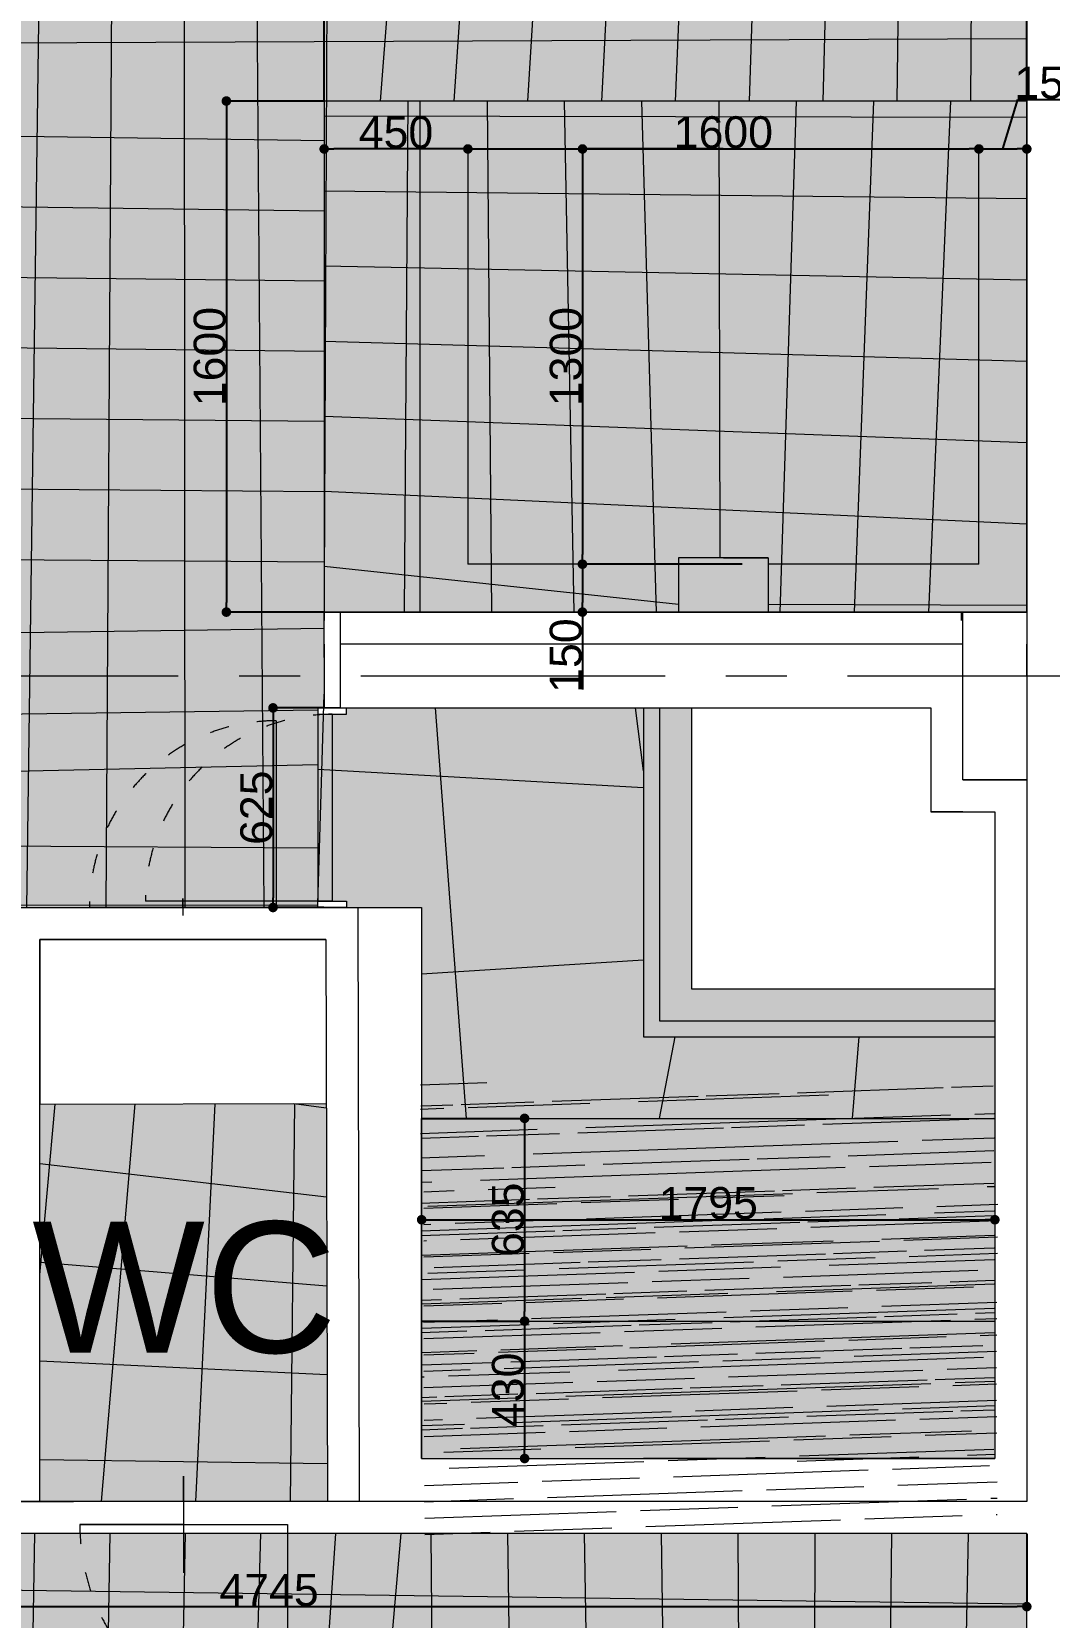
# Model space of a CAD drawing. Header units: millimetres. Extents: x 0 to 1313252738, y -131 to 560100888.
# Drawn here: x 1312633539 to 1312636725, y 559953125 to 559958089 of the extents above; entities that cross this region are included whole.
import ezdxf

# ---------------------------------------------------------------- set-up
doc = ezdxf.new("R2010")
doc.units = ezdxf.units.MM
doc.linetypes.add('ACAD_ISO03W100', pattern=[30, 12, -18])
doc.linetypes.add('CENTERX2', pattern=[101.60000000000001, 63.5, -12.7, 12.7, -12.7])
doc.layers.get('0').update_dxf_attribs({"lineweight": 0})
for name, color, linetype, lineweight in [('0005文字', 7, 'Continuous', 0), ('001通り芯', 6, 'CENTERX2', 0), ('002外周躯体', 7, 'Continuous', 13), ('003間仕切り', 7, 'Continuous', 13), ('004寸法', 7, 'Continuous', 0), ('005床材(石)', 7, 'Continuous', 0), ('006サウナヒータ-', 7, 'Continuous', 0), ('009床', 7, 'Continuous', 5), ('010植栽', 92, 'Continuous', 0), ('サウナ木', 7, 'Continuous', 0), ('建具', 7, 'Continuous', 0), ('棚(木)', 7, 'Continuous', 0), ('石ベンチ', 7, 'Continuous', 13), ('石風呂', 7, 'Continuous', 13)]:
    doc.layers.add(name, color=color, linetype=linetype, lineweight=lineweight)
doc.styles.add('onnjuku', font='arial.ttf')
doc.dimstyles.new('onnjuku', dxfattribs={"dimtxt": 100, "dimasz": 30, "dimexe": 1.25, "dimexo": 0.625, "dimtad": 1, "dimdec": 0, "dimtxsty": 'onnjuku', "dimblk": 'DOT', "dimcen": 2.5, "dimadec": 0, "dimazin": 0, "dimtfac": 1, "dimtdec": 0, "dimtmove": 0, "dimatfit": 3, "dimfxl": 500, "dimfxlon": 1, "dimarcsym": 0})
pattern_1 = [(180, (66041.64430975914, -90666.09952783585), (-1.42e-14, -228.6), []), (270, (66041.64430975914, -90666.09952783585), (228.6, -4.26e-14), [])]

# ---------------------------------------------------------------- blocks, each defined once
blk = doc.blocks.new('_Dot')
at = {"color": 0, "linetype": 'ByBlock', "lineweight": -2}
blk.add_line((-0.5, 0), (-1, 0), dxfattribs=at)
at = {"color": 0, "linetype": 'ByBlock', "const_width": 0.5}
blk.add_lwpolyline([(-0.25, 0, 1), (0.25, 0, 1)], format="xyb", close=True, dxfattribs=at)
blk = doc.blocks.new('*D200')
at = {"layer": '004寸法', "color": 0, "lineweight": -2, "transparency": 16777216}
for p, q in [((1312634453.594367, 559955971.9688318), (1312634292.826841, 559955971.9688318)), ((1312634294.076841, 559955941.9688318), (1312634294.076841, 559955377.1651359)), ((1312634453.718242, 559955347.1651359), (1312634292.826841, 559955347.1651359))]:
    blk.add_line(p, q, dxfattribs=at)
at = {"layer": 'Defpoints', "color": 0, "transparency": 16777216}
for p in [(1312634454.219367, 559955971.9688318), (1312634294.076841, 559955347.1651359), (1312634454.343242, 559955347.1651359)]:
    blk.add_point(p, dxfattribs=at)
at = {"layer": '004寸法', "color": 0, "lineweight": -2, "transparency": 16777216, "xscale": 30, "yscale": 30, "zscale": 30}
for p, rotation in [((1312634294.076841, 559955971.9688318), 90), ((1312634294.076841, 559955347.1651359), 270)]:
    blk.add_blockref('_Dot', p, dxfattribs=dict(at, rotation=rotation))
at = {"layer": '004寸法', "color": 0, "transparency": 16777216, "insert": (1312634242.394542, 559955659.5669833), "char_height": 100, "attachment_point": 5, "rotation": 90, "style": 'onnjuku'}
blk.add_mtext('625', dxfattribs=at)
blk = doc.blocks.new('*D201')
at = {"layer": '004寸法', "color": 0, "lineweight": -2, "transparency": 16777216}
for p, q in [((1312634760.079111, 559954686.9688317), (1312635083.003512, 559954686.9688317)), ((1312635081.753512, 559954656.9688317), (1312635081.753512, 559954081.9688318)), ((1312634760.079111, 559954051.9688317), (1312635083.003512, 559954051.9688317))]:
    blk.add_line(p, q, dxfattribs=at)
at = {"layer": 'Defpoints', "color": 0, "transparency": 16777216}
for p in [(1312634759.454111, 559954686.9688317), (1312634759.454111, 559954051.9688317), (1312635081.753512, 559954051.9688317)]:
    blk.add_point(p, dxfattribs=at)
at = {"layer": '004寸法', "color": 0, "lineweight": -2, "transparency": 16777216, "xscale": 30, "yscale": 30, "zscale": 30}
for p, rotation in [((1312635081.753512, 559954686.9688317), 90), ((1312635081.753512, 559954051.9688317), 270)]:
    blk.add_blockref('_Dot', p, dxfattribs=dict(at, rotation=rotation))
at = {"layer": '004寸法', "color": 0, "transparency": 16777216, "insert": (1312635030.037107, 559954369.4688312), "char_height": 100, "attachment_point": 5, "rotation": 90, "style": 'onnjuku'}
blk.add_mtext('635', dxfattribs=at)
blk = doc.blocks.new('*D202')
at = {"layer": '004寸法', "color": 0, "lineweight": -2, "transparency": 16777216}
for p, q in [((1312634760.079111, 559954051.9688317), (1312635083.003513, 559954051.9688317)), ((1312635081.753513, 559954021.9688317), (1312635081.753513, 559953651.9688317)), ((1312635081.753513, 559953621.9688317), (1312635083.003513, 559953621.9688317))]:
    blk.add_line(p, q, dxfattribs=at)
at = {"layer": 'Defpoints', "color": 0, "transparency": 16777216}
for p in [(1312634759.454111, 559954051.9688317), (1312635081.753508, 559953621.9688317), (1312635081.753513, 559953621.9688317)]:
    blk.add_point(p, dxfattribs=at)
at = {"layer": '004寸法', "color": 0, "lineweight": -2, "transparency": 16777216, "xscale": 30, "yscale": 30, "zscale": 30}
for p, rotation in [((1312635081.753513, 559954051.9688317), 90), ((1312635081.753513, 559953621.9688317), 270)]:
    blk.add_blockref('_Dot', p, dxfattribs=dict(at, rotation=rotation))
at = {"layer": '004寸法', "color": 0, "transparency": 16777216, "insert": (1312635030.037108, 559953836.9688312), "char_height": 100, "attachment_point": 5, "rotation": 90, "style": 'onnjuku'}
blk.add_mtext('430', dxfattribs=at)
blk = doc.blocks.new('*D203')
at = {"layer": '004寸法', "color": 0, "lineweight": -2, "transparency": 16777216}
for p, q in [((1312634759.45411, 559954369.4688315), (1312634759.45411, 559954370.7188315)), ((1312634789.45411, 559954369.4688315), (1312636524.219367, 559954369.4688315)), ((1312636554.219367, 559954369.4688315), (1312636554.219367, 559954370.7188315))]:
    blk.add_line(p, q, dxfattribs=at)
at = {"layer": 'Defpoints', "color": 0, "transparency": 16777216}
for p in [(1312634759.45411, 559954369.4688315), (1312636554.219367, 559954369.4688315), (1312636554.219367, 559954369.4688315)]:
    blk.add_point(p, dxfattribs=at)
at = {"layer": '004寸法', "color": 0, "lineweight": -2, "transparency": 16777216, "xscale": 30, "yscale": 30, "zscale": 30, "rotation": 180}
blk.add_blockref('_Dot', (1312634759.45411, 559954369.4688315), dxfattribs=at)
at = {"layer": '004寸法', "color": 0, "lineweight": -2, "transparency": 16777216, "xscale": 30, "yscale": 30, "zscale": 30}
blk.add_blockref('_Dot', (1312636554.219367, 559954369.4688315), dxfattribs=at)
at = {"layer": '004寸法', "color": 0, "transparency": 16777216, "insert": (1312635656.836738, 559954421.1511303), "char_height": 100, "attachment_point": 5, "style": 'onnjuku'}
blk.add_mtext('1795', dxfattribs=at)
blk = doc.blocks.new('*D204')
at = {"layer": '004寸法', "color": 0, "lineweight": -2, "transparency": 16777216}
for p, q in [((1312634454.219367, 559957872.5938315), (1312634454.219367, 559958175.5708945)), ((1312634484.219367, 559958174.3208946), (1312636624.219367, 559958174.3208946)), ((1312636654.219367, 559957872.5938315), (1312636654.219367, 559958175.5708945))]:
    blk.add_line(p, q, dxfattribs=at)
at = {"layer": 'Defpoints', "color": 0, "transparency": 16777216}
for p in [(1312636654.219367, 559958174.3208946), (1312634454.219367, 559957871.9688315), (1312636654.219367, 559957871.9688315)]:
    blk.add_point(p, dxfattribs=at)
at = {"layer": '004寸法', "color": 0, "lineweight": -2, "transparency": 16777216, "xscale": 30, "yscale": 30, "zscale": 30, "rotation": 180}
blk.add_blockref('_Dot', (1312634454.219367, 559958174.3208946), dxfattribs=at)
at = {"layer": '004寸法', "color": 0, "lineweight": -2, "transparency": 16777216, "xscale": 30, "yscale": 30, "zscale": 30}
blk.add_blockref('_Dot', (1312636654.219367, 559958174.3208946), dxfattribs=at)
at = {"layer": '004寸法', "color": 0, "transparency": 16777216, "insert": (1312635554.219367, 559958226.0031934), "char_height": 100, "attachment_point": 5, "style": 'onnjuku'}
blk.add_mtext('2200', dxfattribs=at)
blk = doc.blocks.new('*D216')
at = {"layer": '004寸法', "color": 0, "lineweight": -2, "transparency": 16777216}
for p, q in [((1312634453.594367, 559957871.9688317), (1312634146.807126, 559957871.9688317)), ((1312634148.057126, 559957841.9688318), (1312634148.057126, 559956301.9688317)), ((1312634453.594367, 559956271.9688317), (1312634146.807126, 559956271.9688317))]:
    blk.add_line(p, q, dxfattribs=at)
at = {"layer": 'Defpoints', "color": 0, "transparency": 16777216}
for p in [(1312634454.219367, 559957871.9688317), (1312634148.057126, 559956271.9688317), (1312634454.219367, 559956271.9688317)]:
    blk.add_point(p, dxfattribs=at)
at = {"layer": '004寸法', "color": 0, "lineweight": -2, "transparency": 16777216, "xscale": 30, "yscale": 30, "zscale": 30}
for p, rotation in [((1312634148.057126, 559957871.9688317), 90), ((1312634148.057126, 559956271.9688317), 270)]:
    blk.add_blockref('_Dot', p, dxfattribs=dict(at, rotation=rotation))
at = {"layer": '004寸法', "color": 0, "transparency": 16777216, "insert": (1312634096.374828, 559957071.9688313), "char_height": 100, "attachment_point": 5, "rotation": 90, "style": 'onnjuku'}
blk.add_mtext('1600', dxfattribs=at)
blk = doc.blocks.new('*D217')
at = {"layer": '004寸法', "color": 0, "lineweight": -2, "transparency": 16777216}
for p, q in [((1312634454.219367, 559957721.9688315), (1312634454.219367, 559957723.2188315)), ((1312634874.219367, 559957721.9688315), (1312634484.219367, 559957721.9688315)), ((1312634904.219367, 559957721.9688315), (1312634904.219367, 559957723.2188315))]:
    blk.add_line(p, q, dxfattribs=at)
at = {"layer": 'Defpoints', "color": 0, "transparency": 16777216}
for p in [(1312634454.219367, 559957721.9688315), (1312634454.219367, 559957721.9688315), (1312634904.219367, 559957721.9688315)]:
    blk.add_point(p, dxfattribs=at)
at = {"layer": '004寸法', "color": 0, "lineweight": -2, "transparency": 16777216, "xscale": 30, "yscale": 30, "zscale": 30, "rotation": 180}
blk.add_blockref('_Dot', (1312634454.219367, 559957721.9688315), dxfattribs=at)
at = {"layer": '004寸法', "color": 0, "lineweight": -2, "transparency": 16777216, "xscale": 30, "yscale": 30, "zscale": 30}
blk.add_blockref('_Dot', (1312634904.219367, 559957721.9688315), dxfattribs=at)
at = {"layer": '004寸法', "color": 0, "transparency": 16777216, "insert": (1312634679.219367, 559957773.6511303), "char_height": 100, "attachment_point": 5, "style": 'onnjuku'}
blk.add_mtext('450', dxfattribs=at)
blk = doc.blocks.new('*D218')
at = {"layer": '004寸法', "color": 0, "lineweight": -2, "transparency": 16777216}
for p, q in [((1312634904.219367, 559957721.9688315), (1312634904.219367, 559957723.2188315)), ((1312634934.219367, 559957721.9688315), (1312636474.219367, 559957721.9688315)), ((1312636504.219367, 559957721.9688315), (1312636504.219367, 559957723.2188315))]:
    blk.add_line(p, q, dxfattribs=at)
at = {"layer": 'Defpoints', "color": 0, "transparency": 16777216}
for p in [(1312634904.219367, 559957721.9688315), (1312636504.219367, 559957721.9688315), (1312636504.219367, 559957721.9688315)]:
    blk.add_point(p, dxfattribs=at)
at = {"layer": '004寸法', "color": 0, "lineweight": -2, "transparency": 16777216, "xscale": 30, "yscale": 30, "zscale": 30, "rotation": 180}
blk.add_blockref('_Dot', (1312634904.219367, 559957721.9688315), dxfattribs=at)
at = {"layer": '004寸法', "color": 0, "lineweight": -2, "transparency": 16777216, "xscale": 30, "yscale": 30, "zscale": 30}
blk.add_blockref('_Dot', (1312636504.219367, 559957721.9688315), dxfattribs=at)
at = {"layer": '004寸法', "color": 0, "transparency": 16777216, "insert": (1312635704.219367, 559957773.6511303), "char_height": 100, "attachment_point": 5, "style": 'onnjuku'}
blk.add_mtext('1600', dxfattribs=at)
blk = doc.blocks.new('*D219')
at = {"layer": '004寸法', "color": 0, "lineweight": -2, "transparency": 16777216}
for p, q in [((1312636579.219367, 559957721.9688315), (1312636625.827186, 559957877.3282279)), ((1312636625.827186, 559957877.3282279), (1312636838.264089, 559957877.3282279)), ((1312636504.219367, 559957721.9688315), (1312636504.219367, 559957723.2188315)), ((1312636534.219367, 559957721.9688315), (1312636624.219367, 559957721.9688315)), ((1312636654.219367, 559957721.9688315), (1312636654.219367, 559957723.2188315))]:
    blk.add_line(p, q, dxfattribs=at)
at = {"layer": 'Defpoints', "color": 0, "transparency": 16777216}
for p in [(1312636504.219367, 559957721.9688315), (1312636654.219367, 559957721.9688315), (1312636654.219367, 559957721.9688315)]:
    blk.add_point(p, dxfattribs=at)
at = {"layer": '004寸法', "color": 0, "lineweight": -2, "transparency": 16777216, "xscale": 30, "yscale": 30, "zscale": 30, "rotation": 180}
blk.add_blockref('_Dot', (1312636504.219367, 559957721.9688315), dxfattribs=at)
at = {"layer": '004寸法', "color": 0, "lineweight": -2, "transparency": 16777216, "xscale": 30, "yscale": 30, "zscale": 30}
blk.add_blockref('_Dot', (1312636654.219367, 559957721.9688315), dxfattribs=at)
at = {"layer": '004寸法', "color": 0, "transparency": 16777216, "insert": (1312636732.045637, 559957929.0105267), "char_height": 100, "attachment_point": 5, "style": 'onnjuku'}
blk.add_mtext('150', dxfattribs=at)
blk = doc.blocks.new('*D220')
at = {"layer": '004寸法', "color": 0, "lineweight": -2, "transparency": 16777216}
for p, q in [((1312635703.594367, 559957721.9688318), (1312635261.823191, 559957721.9688318)), ((1312635263.073191, 559957691.9688318), (1312635263.073191, 559956451.9688317)), ((1312635763.073191, 559956421.9688317), (1312635261.823191, 559956421.9688317))]:
    blk.add_line(p, q, dxfattribs=at)
at = {"layer": 'Defpoints', "color": 0, "transparency": 16777216}
for p in [(1312635704.219367, 559957721.9688318), (1312635263.073191, 559956421.9688317), (1312635844.219367, 559956421.9688317)]:
    blk.add_point(p, dxfattribs=at)
at = {"layer": '004寸法', "color": 0, "lineweight": -2, "transparency": 16777216, "xscale": 30, "yscale": 30, "zscale": 30}
for p, rotation in [((1312635263.073191, 559957721.9688318), 90), ((1312635263.073191, 559956421.9688317), 270)]:
    blk.add_blockref('_Dot', p, dxfattribs=dict(at, rotation=rotation))
at = {"layer": '004寸法', "color": 0, "transparency": 16777216, "insert": (1312635211.356786, 559957071.9688312), "char_height": 100, "attachment_point": 5, "rotation": 90, "style": 'onnjuku'}
blk.add_mtext('1300', dxfattribs=at)
blk = doc.blocks.new('*D178')
at = {"layer": '004寸法', "color": 0, "lineweight": -2, "transparency": 16777216}
for p, q in [((1312635262.840414, 559956421.9688318), (1312635264.090413, 559956421.9688318)), ((1312635262.840414, 559956391.968832), (1312635262.840414, 559956301.9688317)), ((1312635262.840414, 559956271.9688317), (1312635264.090413, 559956271.9688317)), ((1312635262.840414, 559956271.9688317), (1312635262.840414, 559956029.5319287))]:
    blk.add_line(p, q, dxfattribs=at)
at = {"layer": 'Defpoints', "color": 0, "transparency": 16777216}
for p in [(1312635262.840409, 559956421.9688318), (1312635262.840409, 559956271.9688317), (1312635262.840414, 559956271.9688317)]:
    blk.add_point(p, dxfattribs=at)
at = {"layer": '004寸法', "color": 0, "lineweight": -2, "transparency": 16777216, "xscale": 30, "yscale": 30, "zscale": 30}
for p, rotation in [((1312635262.840414, 559956421.9688318), 90), ((1312635262.840414, 559956271.9688317), 270)]:
    blk.add_blockref('_Dot', p, dxfattribs=dict(at, rotation=rotation))
at = {"layer": '004寸法', "color": 0, "transparency": 16777216, "insert": (1312635211.158115, 559956135.7503796), "char_height": 100, "attachment_point": 5, "rotation": 90, "style": 'onnjuku'}
blk.add_mtext('150', dxfattribs=at)
blk = doc.blocks.new('*D149')
at = {"layer": '004寸法', "color": 0, "lineweight": -2, "transparency": 16777216}
for p, q in [((1312631909.219367, 559953386.3438315), (1312631909.219367, 559953157.1207932)), ((1312636654.219367, 559953386.3438315), (1312636654.219367, 559953157.1207932)), ((1312631939.219367, 559953158.3707932), (1312636624.219367, 559953158.3707932))]:
    blk.add_line(p, q, dxfattribs=at)
at = {"layer": 'Defpoints', "color": 0, "transparency": 16777216}
for p in [(1312631909.219367, 559953386.9688315), (1312636654.219367, 559953386.9688315), (1312636654.219367, 559953158.3707932)]:
    blk.add_point(p, dxfattribs=at)
at = {"layer": '004寸法', "color": 0, "lineweight": -2, "transparency": 16777216, "xscale": 30, "yscale": 30, "zscale": 30, "rotation": 180}
blk.add_blockref('_Dot', (1312631909.219367, 559953158.3707932), dxfattribs=at)
at = {"layer": '004寸法', "color": 0, "lineweight": -2, "transparency": 16777216, "xscale": 30, "yscale": 30, "zscale": 30}
blk.add_blockref('_Dot', (1312636654.219367, 559953158.3707932), dxfattribs=at)
at = {"layer": '004寸法', "color": 0, "transparency": 16777216, "insert": (1312634281.719367, 559953209.8484534), "char_height": 100, "attachment_point": 5, "style": 'onnjuku'}
blk.add_mtext('4745', dxfattribs=at)

msp = doc.modelspace()

# ---------------------------------------------------------------- hatches: boundary and pattern name
at = {"layer": '005床材(石)', "true_color": 0x939598, "transparency": 33554556}
h = msp.add_hatch(color=252, dxfattribs=at)
h.dxf.hatch_style = 1
h.paths.add_polyline_path([(1312634454.219367, 559957871.9688315), (1312636654.219367, 559957871.9688315), (1312636654.219367, 559958640.4688315), (1312631379.219367, 559958640.4688315), (1312631379.219367, 559961470.4688367), (1312629779.219367, 559961470.4688367), (1312629759.219366, 559961470.4688367), (1312629759.219367, 559956301.9688315), (1312629804.219367, 559956301.9688315), (1312630084.219367, 559956301.9688315), (1312630084.219367, 559956276.9688315), (1312629804.219367, 559956276.9688315), (1312629804.219367, 559956071.9688315), (1312630899.219367, 559956071.9688315), (1312630899.219367, 559956276.9688315), (1312630659.219367, 559956276.9688315), (1312630659.219367, 559956301.9688315), (1312631169.219367, 559956301.9688315), (1312631169.219367, 559956276.9688315), (1312630929.219367, 559956276.9688315), (1312630929.219367, 559956071.9688315), (1312631979.219367, 559956071.9688315), (1312631979.219367, 559956276.9688315), (1312631744.219367, 559956276.9688315), (1312631744.219367, 559956301.9688315), (1312632009.219367, 559956301.9688315), (1312632009.219367, 559956071.9688315), (1312634454.219367, 559956071.9688315), (1312634454.219367, 559956171.9688315), (1312634454.219367, 559956271.9688315)])
h.paths.add_polyline_path([(1312633464.219367, 559955346.9688315), (1312634434.343239, 559955347.1611706), (1312634434.343239, 559955367.1790142), (1312634434.219367, 559955951.9688315), (1312634434.219367, 559955971.9688315), (1312634454.219367, 559955971.9688315), (1312634454.219367, 559956071.9688315), (1312632009.219367, 559956071.9688315), (1312632009.219367, 559955211.9688315), (1312632009.219367, 559953486.9688315), (1312633464.219367, 559953486.9688315)])
h.paths.add_polyline_path([(1312631979.219367, 559956071.9688315), (1312630929.219367, 559956071.9688315), (1312630929.219367, 559955211.9688315), (1312631979.219367, 559955211.9688315)])
h.paths.add_polyline_path([(1312630899.219367, 559956071.9688315), (1312629804.219367, 559956071.9688315), (1312629804.219367, 559955211.9688315), (1312630899.219367, 559955211.9688315)])
at = {"layer": '005床材(石)', "true_color": 0x4a4a4a, "transparency": 33554597}
h = msp.add_hatch(color=251, dxfattribs=at)
h.dxf.hatch_style = 1
h.paths.add_polyline_path([(1312634754.219367, 559957871.9688315), (1312634454.219367, 559957871.9688315), (1312634454.219367, 559956271.9688315), (1312634554.219367, 559956271.9688315), (1312634754.219367, 559956271.9688315)])
h.paths.add_polyline_path([(1312636654.219367, 559957871.9688315), (1312634754.219367, 559957871.9688315), (1312634754.219367, 559956271.9688315), (1312635564.219367, 559956271.9688315), (1312635564.219367, 559956421.9688315), (1312634904.219367, 559956421.9688315), (1312634904.219367, 559957721.9688315), (1312636504.219367, 559957721.9688317), (1312636504.219367, 559956421.9688315), (1312635844.219367, 559956421.9688315), (1312635844.219367, 559956271.9688315), (1312636454.219367, 559956271.9688315), (1312636654.219367, 559956271.9688315)])
h.paths.add_polyline_path([(1312635844.219367, 559956421.9688315), (1312635844.219367, 559956441.9688315), (1312635564.219367, 559956441.9688315), (1312635564.219367, 559956271.9688315), (1312635844.219367, 559956271.9688315)], flags=17)
at = {"layer": '005床材(石)', "true_color": 0x939598, "transparency": 33554556}
h = msp.add_hatch(color=252, dxfattribs=at)
h.dxf.hatch_style = 1
h.paths.add_polyline_path([(1312637909.219367, 559956320.5648911), (1312637909.219367, 559956461.9688315), (1312638199.219367, 559956461.9688315), (1312638199.219367, 559956320.5648911, 10.6648547621145)])
h.paths.add_polyline_path([(1312636504.219367, 559957721.9688317), (1312634904.219367, 559957721.9688315), (1312634904.219367, 559956421.9688315), (1312635564.219367, 559956421.9688315), (1312635564.219367, 559956441.9688315), (1312635844.219367, 559956441.9688315), (1312635844.219367, 559956421.9688315), (1312636504.219367, 559956421.9688315)])
h = msp.add_hatch(color=252, dxfattribs=at)
h.dxf.hatch_style = 1
h.paths.add_polyline_path([(1312636504.219367, 559957721.9688317), (1312634904.219367, 559957721.9688315), (1312634904.219367, 559956421.9688315), (1312635564.219367, 559956421.9688315), (1312635564.219367, 559956441.9688315), (1312635844.219367, 559956441.9688315), (1312635844.219367, 559956421.9688315), (1312636504.219367, 559956421.9688315)])
h = msp.add_hatch(color=252, dxfattribs=at)
h.dxf.hatch_style = 1
h.paths.add_polyline_path([(1312634460.669437, 559954734.0731843), (1312633564.211856, 559954731.5264297), (1312633564.211856, 559953487.1416976), (1312633669.211856, 559953487.1416976), (1312634464.211856, 559953487.1416976)])
at = {"layer": '005床材(石)', "true_color": 0xc7c8ca, "transparency": 33554556}
h = msp.add_hatch(color=9, dxfattribs=at)
h.dxf.hatch_style = 1
h.paths.add_polyline_path([(1312636654.219367, 559953386.9688315), (1312634769.219367, 559953386.9688315), (1312634679.219367, 559953386.9688315), (1312631909.219367, 559953386.9688315), (1312631909.219367, 559954511.9688315), (1312629254.219367, 559954511.9688315), (1312629254.219367, 559951186.9688317), (1312629704.219367, 559951186.9688317), (1312629704.219367, 559951136.9688317), (1312630533.219367, 559951136.9688317), (1312633849.219367, 559951136.9688317), (1312634349.219367, 559951136.9688317), (1312634349.219367, 559952186.9688317), (1312634654.219367, 559952186.9688317), (1312634654.219367, 559950686.9688317), (1312635494.219367, 559950686.9688317), (1312635494.219367, 559950521.9688315), (1312636454.219367, 559950521.9688315), (1312636454.219367, 559951086.9688315), (1312636654.219367, 559951086.9688315)])
at = {"layer": '006サウナヒータ-', "transparency": 33554556}
h = msp.add_hatch(dxfattribs=at)
h.set_pattern_fill('ANSI37', color=0, scale=72, angle=135)
h.set_pattern_definition(pattern_1)
h.paths.add_polyline_path([(1312631379.219367, 559961470.4688315), (1312632951.719367, 559961470.4688315), (1312632951.719367, 559961721.9688315), (1312632347.219367, 559961721.9688315), (1312632347.219367, 559961688.4688367), (1312631048.219367, 559961688.4688367), (1312631048.219367, 559961645.4688367), (1312631059.219382, 559961645.4688367), (1312631059.219382, 559961470.4688302), (1312631059.219382, 559961470.4688301), (1312631059.219382, 559961645.4688367), (1312631039.219382, 559961645.4688367), (1312631039.219381, 559961470.4688303), (1312631039.219382, 559961470.4688302), (1312631039.219382, 559961645.4688367), (1312631019.219381, 559961645.4688367), (1312631019.219381, 559961470.4688303), (1312631019.219381, 559961470.4688303), (1312631019.219381, 559961645.4688367), (1312630999.219381, 559961645.4688367), (1312630999.219381, 559961470.4688305), (1312630999.219381, 559961470.4688303), (1312630999.219381, 559961645.4688367), (1312630979.219381, 559961645.4688367), (1312630979.219381, 559961470.4688307), (1312630979.219381, 559961470.4688305), (1312630979.219381, 559961645.4688367), (1312630959.219381, 559961645.4688367), (1312630959.21938, 559961470.4688308), (1312630959.219381, 559961470.4688307), (1312630959.219381, 559961645.4688367), (1312630939.219381, 559961645.4688367), (1312630939.21938, 559961470.4688308), (1312630939.219381, 559961470.4688307), (1312630939.219381, 559961645.4688367), (1312630919.21938, 559961645.4688367), (1312630919.21938, 559961470.4688308), (1312630919.21938, 559961470.4688308), (1312630919.21938, 559961645.4688367), (1312630899.21938, 559961645.4688367), (1312630899.21938, 559961470.4688312), (1312630899.21938, 559961470.4688308), (1312630899.21938, 559961645.4688367), (1312630879.21938, 559961645.4688367), (1312630879.219379, 559961470.4688312), (1312630879.21938, 559961470.4688312), (1312630879.21938, 559961645.4688367), (1312630859.219379, 559961645.4688367), (1312630859.219379, 559961470.4688312), (1312630859.219379, 559961470.4688312), (1312630859.219379, 559961645.4688367), (1312630839.219379, 559961645.4688367), (1312630839.219379, 559961470.4688313), (1312630839.219379, 559961470.4688312), (1312630839.219379, 559961645.4688367), (1312630819.219379, 559961645.4688367), (1312630819.219379, 559961470.4688315), (1312630819.219379, 559961470.4688313), (1312630819.219379, 559961645.4688367), (1312630799.219379, 559961645.4688367), (1312630799.219379, 559961470.4688315), (1312630799.219379, 559961470.4688313), (1312630799.219379, 559961645.4688367), (1312630779.219378, 559961645.4688367), (1312630779.219378, 559961470.4688317), (1312630779.219378, 559961470.4688315), (1312630779.219378, 559961645.4688367), (1312630759.219378, 559961645.4688367), (1312630759.219378, 559961470.4688318), (1312630759.219378, 559961470.4688317), (1312630759.219378, 559961645.4688367), (1312630739.219378, 559961645.4688367), (1312630739.219378, 559961470.4688318), (1312630739.219378, 559961470.4688318), (1312630739.219378, 559961645.4688367), (1312630719.219378, 559961645.4688367), (1312630719.219378, 559961470.468832), (1312630719.219378, 559961470.4688318), (1312630719.219378, 559961645.4688367), (1312630699.219378, 559961645.4688367), (1312630699.219377, 559961470.4688321), (1312630699.219378, 559961470.468832), (1312630699.219378, 559961645.4688367), (1312630679.219377, 559961645.4688367), (1312630679.219377, 559961470.4688323), (1312630679.219377, 559961470.4688321), (1312630679.219377, 559961645.4688367), (1312630659.219377, 559961645.4688367), (1312630659.219377, 559961470.4688323), (1312630659.219377, 559961470.4688321), (1312630659.219377, 559961645.4688367), (1312630639.219377, 559961645.4688367), (1312630639.219377, 559961470.4688324), (1312630639.219377, 559961470.4688323), (1312630639.219377, 559961645.4688367), (1312630619.219377, 559961645.4688367), (1312630619.219376, 559961470.4688325), (1312630619.219377, 559961470.4688324), (1312630619.219377, 559961645.4688367), (1312630599.219376, 559961645.4688367), (1312630599.219376, 559961470.4688326), (1312630599.219376, 559961470.4688325), (1312630599.219376, 559961645.4688367), (1312630579.219376, 559961645.4688367), (1312630579.219376, 559961470.4688327), (1312630579.219376, 559961470.4688326), (1312630579.219376, 559961645.4688367), (1312630559.219376, 559961645.4688367), (1312630559.219376, 559961470.4688329), (1312630559.219376, 559961470.4688327), (1312630559.219376, 559961645.4688367), (1312630539.219376, 559961645.4688367), (1312630539.219376, 559961470.468833), (1312630539.219376, 559961470.4688329), (1312630539.219376, 559961645.4688367), (1312630479.219375, 559961645.4688367), (1312630479.219375, 559961470.4688332), (1312630479.219375, 559961470.468833), (1312630479.219375, 559961645.4688367), (1312630459.219375, 559961645.4688367), (1312630459.219375, 559961470.4688333), (1312630459.219375, 559961470.4688332), (1312630459.219375, 559961645.4688367), (1312630439.219375, 559961645.4688367), (1312630439.219374, 559961470.4688334), (1312630439.219375, 559961470.4688333), (1312630439.219375, 559961645.4688367), (1312630419.219374, 559961645.4688367), (1312630419.219374, 559961470.4688334), (1312630419.219374, 559961470.4688334), (1312630419.219374, 559961645.4688367), (1312630399.219374, 559961645.4688367), (1312630399.219374, 559961470.4688336), (1312630399.219374, 559961470.4688334), (1312630399.219374, 559961645.4688367), (1312630379.219374, 559961645.4688367), (1312630379.219373, 559961470.4688337), (1312630379.219374, 559961470.4688336), (1312630379.219374, 559961645.4688367), (1312630359.219373, 559961645.4688367), (1312630359.219373, 559961470.4688337), (1312630359.219373, 559961470.4688336), (1312630359.219373, 559961645.4688367), (1312630339.219373, 559961645.4688367), (1312630339.219373, 559961470.4688339), (1312630339.219373, 559961470.4688337), (1312630339.219373, 559961645.4688367), (1312630319.219373, 559961645.4688367), (1312630319.219373, 559961470.468834), (1312630319.219373, 559961470.4688339), (1312630319.219373, 559961645.4688367), (1312630299.219373, 559961645.4688367), (1312630299.219373, 559961470.468834), (1312630299.219373, 559961470.468834), (1312630299.219373, 559961645.4688367), (1312630279.219373, 559961645.4688367), (1312630279.219372, 559961470.4688343), (1312630279.219373, 559961470.468834), (1312630279.219373, 559961645.4688367), (1312630259.219372, 559961645.4688367), (1312630259.219372, 559961470.4688343), (1312630259.219372, 559961470.4688343), (1312630259.219372, 559961645.4688367), (1312630239.219372, 559961645.4688367), (1312630239.219372, 559961470.4688344), (1312630239.219372, 559961470.4688343), (1312630239.219372, 559961645.4688367), (1312630219.219372, 559961645.4688367), (1312630219.219372, 559961470.4688344), (1312630219.219372, 559961470.4688343), (1312630219.219372, 559961645.4688367), (1312630199.219372, 559961645.4688367), (1312630199.219371, 559961470.4688346), (1312630199.219372, 559961470.4688344), (1312630199.219372, 559961645.4688367), (1312630179.219371, 559961645.4688367), (1312630179.219371, 559961470.4688346), (1312630179.219371, 559961470.4688346), (1312630179.219371, 559961645.4688367), (1312630159.219371, 559961645.4688367), (1312630159.219371, 559961470.4688349), (1312630159.219371, 559961470.4688346), (1312630159.219371, 559961645.4688367), (1312630139.219371, 559961645.4688367), (1312630139.219371, 559961470.468835), (1312630139.219371, 559961470.4688349), (1312630139.219371, 559961645.4688367), (1312630119.219371, 559961645.4688367), (1312630119.219371, 559961470.4688351), (1312630119.219371, 559961470.468835), (1312630119.219371, 559961645.4688367), (1312630099.21937, 559961645.4688367), (1312630099.21937, 559961470.4688351), (1312630099.21937, 559961470.4688351), (1312630099.21937, 559961645.4688367), (1312630079.21937, 559961645.4688367), (1312630079.21937, 559961470.4688351), (1312630079.21937, 559961470.4688351), (1312630079.21937, 559961645.4688367), (1312630059.21937, 559961645.4688367), (1312630059.21937, 559961470.4688354), (1312630059.21937, 559961470.4688351), (1312630059.21937, 559961645.4688367), (1312630039.21937, 559961645.4688367), (1312630039.219369, 559961470.4688354), (1312630039.21937, 559961470.4688354), (1312630039.21937, 559961645.4688367), (1312630019.219369, 559961645.4688367), (1312630019.219369, 559961470.4688356), (1312630019.219369, 559961470.4688354), (1312630019.219369, 559961645.4688367), (1312629999.219369, 559961645.4688367), (1312629999.219369, 559961470.4688356), (1312629999.219369, 559961470.4688356), (1312629999.219369, 559961645.4688367), (1312629979.219369, 559961645.4688367), (1312629979.219369, 559961470.4688358), (1312629979.219369, 559961470.4688356), (1312629979.219369, 559961645.4688367), (1312629959.219369, 559961645.4688367), (1312629959.219369, 559961470.4688358), (1312629959.219369, 559961470.4688358), (1312629959.219369, 559961645.4688367), (1312629939.219368, 559961645.4688367), (1312629939.219368, 559961470.4688358), (1312629939.219368, 559961470.4688358), (1312629939.219368, 559961645.4688367), (1312629919.219368, 559961645.4688367), (1312629919.219368, 559961470.4688361), (1312629919.219368, 559961470.4688358), (1312629919.219368, 559961645.4688367), (1312629899.219368, 559961645.4688367), (1312629899.219368, 559961470.4688362), (1312629899.219368, 559961470.4688361), (1312629899.219368, 559961645.4688367), (1312629879.219368, 559961645.4688367), (1312629879.219368, 559961470.4688363), (1312629879.219368, 559961470.4688362), (1312629879.219368, 559961645.4688367), (1312629859.219368, 559961645.4688367), (1312629859.219367, 559961470.4688363), (1312629859.219368, 559961470.4688363), (1312629859.219368, 559961645.4688367), (1312629839.219367, 559961645.4688367), (1312629839.219367, 559961470.4688365), (1312629839.219367, 559961470.4688363), (1312629839.219367, 559961645.4688367), (1312629819.219367, 559961645.4688367), (1312629819.219367, 559961470.4688367), (1312629799.219367, 559961470.4688367), (1312629799.219367, 559961645.4688367), (1312629779.219367, 559961645.4688367), (1312629779.219367, 559961470.4688365), (1312629759.219366, 559961470.4688365), (1312629759.219367, 559956301.9688315), (1312629804.219367, 559956301.9688315), (1312630084.219367, 559956301.9688315), (1312630084.219367, 559956276.9688315), (1312629804.219367, 559956276.9688315), (1312629804.219367, 559956071.9688315), (1312630899.219367, 559956071.9688315), (1312630899.219367, 559956276.9688315), (1312630659.219367, 559956276.9688315), (1312630659.219367, 559956301.9688315), (1312631169.219367, 559956301.9688315), (1312631169.219367, 559956276.9688315), (1312630929.219367, 559956276.9688315), (1312630929.219367, 559956071.9688315), (1312631979.219367, 559956071.9688315), (1312631979.219367, 559956276.9688315), (1312631744.219367, 559956276.9688315), (1312631744.219367, 559956301.9688315), (1312632009.219367, 559956301.9688315), (1312632009.219367, 559956071.9688315), (1312634454.219367, 559956071.9688315), (1312634454.219367, 559956171.9688315), (1312634454.219367, 559956271.9688315), (1312634454.219367, 559957871.9688315), (1312636654.219367, 559957871.9688315), (1312636654.219367, 559958640.4688315), (1312631379.219367, 559958640.4688315)])
h.paths.add_polyline_path([(1312634434.343239, 559955367.1790142), (1312634434.219367, 559955951.9688315), (1312634434.219367, 559955971.9688315), (1312634454.219367, 559955971.9688315), (1312634454.219367, 559956071.9688315), (1312632009.219367, 559956071.9688315), (1312632009.219367, 559955211.9688315), (1312632009.219367, 559953486.9688315), (1312633464.219367, 559953486.9688315), (1312633464.219367, 559955346.9688315), (1312634434.343239, 559955347.1611706)])
h.paths.add_polyline_path([(1312631979.219367, 559956071.9688315), (1312630929.219367, 559956071.9688315), (1312630929.219367, 559955211.9688315), (1312631979.219367, 559955211.9688315)])
h.paths.add_polyline_path([(1312630899.219367, 559956071.9688315), (1312629804.219367, 559956071.9688315), (1312629804.219367, 559955211.9688315), (1312630899.219367, 559955211.9688315)])
at = {"layer": '006サウナヒータ-', "true_color": 0x636466, "transparency": 33554556}
h = msp.add_hatch(color=251, dxfattribs=at)
h.dxf.hatch_style = 1
h.paths.add_polyline_path([(1312635604.219367, 559955971.9688313), (1312635504.219367, 559955971.9688313), (1312635504.219367, 559954991.9688313), (1312636554.219367, 559954991.9688313), (1312636554.219367, 559955091.9688313), (1312635604.219367, 559955091.9688315)])
at = {"layer": '006サウナヒータ-', "transparency": 33554556}
h = msp.add_hatch(dxfattribs=at)
h.set_pattern_fill('ANSI37', color=0, scale=90, angle=135)
h.set_pattern_definition([(180, (66041.64430975914, -90666.09952783585), (-2.84e-14, -285.75), []), (270, (66041.64430975914, -90666.09952783585), (285.75, -8.53e-14), [])])
h.paths.add_polyline_path([(1312634460.676948, 559954733.9003181), (1312633564.219367, 559954731.3535637), (1312633564.219367, 559953486.9688315), (1312633669.219367, 559953486.9688315), (1312634464.219367, 559953486.9688315)])
h = msp.add_hatch(dxfattribs=at)
h.set_pattern_fill('ANSI37', color=0, scale=72, angle=135)
h.set_pattern_definition(pattern_1)
h.paths.add_polyline_path([(1312631909.219367, 559954511.9688315), (1312629254.219367, 559954511.9688315), (1312629254.219367, 559951186.9688317), (1312629704.219367, 559951186.9688317), (1312629704.219367, 559951136.9688317), (1312630533.219367, 559951136.9688317), (1312633849.219367, 559951136.9688317), (1312634349.219367, 559951136.9688317), (1312634349.219367, 559952186.9688317), (1312634654.219367, 559952186.9688317), (1312634654.219367, 559950686.9688317), (1312635494.219367, 559950686.9688317), (1312635494.219367, 559950521.9688315), (1312636454.219367, 559950521.9688315), (1312636454.219367, 559951086.9688315), (1312636654.219367, 559951086.9688315), (1312636654.219367, 559953386.9688315), (1312634769.219367, 559953386.9688315), (1312634679.219367, 559953386.9688315), (1312631909.219367, 559953386.9688315)])
at = {"layer": '009床', "true_color": 0x8e5f01, "transparency": 33554687}
h = msp.add_hatch(dxfattribs=at)
h.set_pattern_fill('AR-RROOF', color=46, scale=3, angle=182)
h.set_pattern_definition([(182, (66041.64430975914, -90666.09952783585), (-164.8785365927506, -82.00413264606235), [1143, -152.4, 381, -76.19999999999997]), (182, (65941.68971782843, -90707.71324273807), (79.69050541166675, -98.62492110634669), [228.6, -25.146, 457.2, -57.15]), (182, (66005.82795965113, -90732.15974252623), (-394.216862393397, -64.85147585603188), [609.5999999999998, -106.68, 304.8, -76.19999999999997])])
h.paths.add_polyline_path([(1312636554.219367, 559954686.9688315), (1312634759.45411, 559954686.9688315), (1312634759.45411, 559954051.9688315), (1312636554.219367, 559954051.9688315)])
h.paths.add_polyline_path([(1312636554.219367, 559954051.9688315), (1312634759.45411, 559954051.9688315), (1312634759.45411, 559953621.9688315), (1312636554.219367, 559953621.9688315)])
h.paths.add_polyline_path([(1312637449.423992, 559954331.5442872), (1312637454.219367, 559954941.9688313), (1312636954.219367, 559954941.9688313), (1312636954.219367, 559953621.9688315), (1312638054.219367, 559953621.9688315), (1312638744.731067, 559953621.9688315), (1312638745.959929, 559954120.3932704), (1312637651.980943, 559954128.9873539, -0.4142135088170141)])
h.paths.add_polyline_path([(1312638747.203222, 559954624.6712867), (1312638155.882419, 559954626.129183, -0.4135662463258413), (1312637953.325922, 559954828.2383443), (1312637954.219367, 559954941.9688313), (1312637454.219367, 559954941.9688313), (1312637449.423992, 559954331.5442872, 0.4142135087518263), (1312637651.980943, 559954128.9873539), (1312638745.959929, 559954120.3932704)])
at = {"layer": '010植栽', "true_color": 0x636466, "transparency": 33554648}
h = msp.add_hatch(color=251, dxfattribs=at)
h.dxf.hatch_style = 1
h.paths.add_polyline_path([(1312635454.219367, 559955971.9688313), (1312634524.223329, 559955971.9688315), (1312634524.223329, 559955951.9866757), (1312634434.219367, 559955951.9688315), (1312634434.335308, 559955367.1790127), (1312634524.33927, 559955367.1968569), (1312634524.33927, 559955347.1790142), (1312634524.343239, 559955347.1790142), (1312634759.45411, 559955347.2256278), (1312634759.45411, 559954686.9688315), (1312636554.219367, 559954686.9688315), (1312636554.219367, 559954941.9688313), (1312635454.219367, 559954941.9688313)])
h.paths.add_polyline_path([(1312638748.984673, 559955347.2256278), (1312638984.099464, 559955347.1790133), (1312638984.099464, 559955367.1968569), (1312639074.103425, 559955367.1790127), (1312639074.219367, 559955951.9688315), (1312638984.215405, 559955951.9866757), (1312638984.215405, 559955971.9688315), (1312638054.219367, 559955971.9688313), (1312638054.219367, 559954941.9688313), (1312637954.219367, 559954941.9688313), (1312637953.325922, 559954828.2383443, 0.4135662463257443), (1312638155.882419, 559954626.129183), (1312638747.203222, 559954624.6712867)])
at = {"layer": '010植栽', "transparency": 33554687}
h = msp.add_hatch(dxfattribs=at)
h.set_pattern_fill('ANSI37', color=0, scale=190, angle=135)
h.set_pattern_definition([(180, (66041.64430975914, -90666.09952783585), (0, -603.2499999999999), []), (270, (66041.64430975914, -90666.09952783585), (603.2499999999999, -1.137e-13), [])])
h.paths.add_polyline_path([(1312635454.219367, 559955971.9688313), (1312634524.223329, 559955971.9688315), (1312634524.223329, 559955951.9866757), (1312634434.219367, 559955951.9688315), (1312634434.335308, 559955367.1790127), (1312634524.33927, 559955367.1968569), (1312634524.33927, 559955347.1790142), (1312634524.343239, 559955347.1790142), (1312634759.45411, 559955347.2256278), (1312634759.45411, 559954686.9688315), (1312636554.219367, 559954686.9688315), (1312636554.219367, 559954941.9688313), (1312635454.219367, 559954941.9688313)])
h.paths.add_polyline_path([(1312639074.219367, 559955951.9688315), (1312638984.215405, 559955951.9866757), (1312638984.215405, 559955971.9688315), (1312638054.219367, 559955971.9688313), (1312638054.219367, 559954941.9688313), (1312637954.219367, 559954941.9688313), (1312637953.325922, 559954828.2383443, 0.4135662463258027), (1312638155.882419, 559954626.129183), (1312638747.203222, 559954624.6712867), (1312638748.984673, 559955347.2256278), (1312638984.099464, 559955347.1790133), (1312638984.099464, 559955367.1968569), (1312639074.103425, 559955367.1790127)])
at = {"layer": '棚(木)', "true_color": 0xddae73, "transparency": 33554556}
h = msp.add_hatch(color=43, dxfattribs=at)
h.dxf.hatch_style = 1
h.paths.add_polyline_path([(1312635504.219367, 559955971.9688313), (1312635454.219367, 559955971.9688313), (1312635454.219367, 559954941.9688313), (1312636554.219367, 559954941.9688313), (1312636554.219367, 559954991.9688313), (1312635504.219367, 559954991.9688313)])
at = {"layer": '棚(木)', "true_color": 0xe6c6a8, "transparency": 33554556}
h = msp.add_hatch(color=9, dxfattribs=at)
h.dxf.hatch_style = 1
h.paths.add_polyline_path([(1312636554.219367, 559954686.9688315), (1312634759.45411, 559954686.9688315), (1312634759.45411, 559954051.9688315), (1312636554.219367, 559954051.9688315)])
h.paths.add_polyline_path([(1312636554.219367, 559954051.9688315), (1312634759.45411, 559954051.9688315), (1312634759.45411, 559953621.9688315), (1312636554.219367, 559953621.9688315)])
h.paths.add_polyline_path([(1312638745.959929, 559954120.3932704), (1312637651.980943, 559954128.9873539, -0.4142135088170062), (1312637449.423992, 559954331.5442872), (1312637454.219367, 559954941.9688313), (1312636954.219367, 559954941.9688313), (1312636954.219367, 559953621.9688315), (1312638054.219367, 559953621.9688315), (1312638744.731067, 559953621.9688315)])
h.paths.add_polyline_path([(1312638747.203222, 559954624.6712867), (1312638155.882419, 559954626.129183, -0.4135662463258019), (1312637953.325922, 559954828.2383443), (1312637954.219367, 559954941.9688313), (1312637454.219367, 559954941.9688313), (1312637449.423992, 559954331.5442872, 0.4142135087647034), (1312637651.980943, 559954128.9873539), (1312638745.959929, 559954120.3932704)])
at = {"layer": '石風呂', "true_color": 0xffffff, "transparency": 33554610}
h = msp.add_hatch(dxfattribs=at)
h.set_pattern_fill('NET', scale=77, angle=90)
h.set_pattern_definition([(90, (66041.64430975914, -90666.09952783585), (-244.475, 1.5e-14), []), (180, (66041.64430975914, -90666.09952783585), (-2.99e-14, -244.475), [])])
h.paths.add_polyline_path([(1312634754.219367, 559957871.9688315), (1312634454.219367, 559957871.9688315), (1312634454.219367, 559956271.9688315), (1312634554.219367, 559956271.9688315), (1312634754.219367, 559956271.9688315)])
h.paths.add_polyline_path([(1312636654.219367, 559957871.9688315), (1312634754.219367, 559957871.9688315), (1312634754.219367, 559956271.9688315), (1312635564.219367, 559956271.9688315), (1312635564.219367, 559956421.9688315), (1312634904.219367, 559956421.9688315), (1312634904.219367, 559957721.9688315), (1312636504.219367, 559957721.9688317), (1312636504.219367, 559956421.9688315), (1312635844.219367, 559956421.9688315), (1312635844.219367, 559956271.9688315), (1312636454.219367, 559956271.9688315), (1312636654.219367, 559956271.9688315)])
h.paths.add_polyline_path([(1312636504.219367, 559957721.9688317), (1312634904.219367, 559957721.9688315), (1312634904.219367, 559956421.9688315), (1312635564.219367, 559956421.9688315), (1312635564.219367, 559956441.9688315), (1312635844.219367, 559956441.9688315), (1312635844.219367, 559956421.9688315), (1312636504.219367, 559956421.9688315)], flags=17)

# ---------------------------------------------------------------- linework, layer by layer
for p, q in [((1312634454.219367, 559956271.9688315), (1312636654.219367, 559956271.9688315)), ((1312636654.219367, 559956271.9688315), (1312634454.219367, 559956271.9688317))]:
    msp.add_line(p, q)
at = {"layer": '001通り芯', "ltscale": 15}
msp.add_line((1312620853.115543, 559956071.9688315), (1312650053.1229, 559956071.9688315), dxfattribs=at)
at = {"layer": '002外周躯体'}
for p, q in [((1312634769.219367, 559953486.9688315), (1312634679.219367, 559953486.9688315)), ((1312634769.219367, 559953386.9688315), (1312634679.219367, 559953386.9688315))]:
    msp.add_line(p, q, dxfattribs=at)
at = {"layer": '003間仕切り'}
for p, q in [((1312636654.219367, 559961470.4688315), (1312636654.219367, 559953486.9688315)), ((1312636654.219367, 559961470.4688315), (1312636654.219367, 559956245.4688315)), ((1312635564.219367, 559956421.9688315), (1312634904.219367, 559956421.9688315)), ((1312636504.219367, 559956421.9688315), (1312635844.219367, 559956421.9688315)), ((1312636454.219367, 559956271.9688315), (1312634454.219367, 559956271.9688315)), ((1312634454.219367, 559956171.9688315), (1312634454.219367, 559956271.9688315)), ((1312634454.219367, 559956271.9688315), (1312634554.219367, 559956271.9688315)), ((1312634504.219367, 559956271.9688315), (1312634504.219367, 559955971.9688315)), ((1312636449.219367, 559956271.9688315), (1312636449.219367, 559956245.4688315)), ((1312636454.219367, 559955746.9688315), (1312636454.219367, 559956271.9688315)), ((1312636454.219367, 559956271.9688315), (1312636654.219367, 559956271.9688315)), ((1312634454.219367, 559956171.9688315), (1312634454.219367, 559955971.9688315)), ((1312636454.219367, 559956171.9688315), (1312634504.219367, 559956171.9688315)), ((1312636654.219367, 559956071.9688315), (1312636654.219367, 559956171.9688315)), ((1312634454.219367, 559955971.9688315), (1312636354.219367, 559955971.9688313)), ((1312635454.219367, 559955971.9688313), (1312635454.219367, 559954941.9688313)), ((1312635504.219367, 559955971.9688313), (1312635504.219367, 559954991.9688313)), ((1312635604.219367, 559955971.9688313), (1312635604.219367, 559955091.9688313)), ((1312636354.219367, 559955971.9688315), (1312636354.219367, 559955646.9688315)), ((1312636454.219367, 559955746.9688315), (1312636654.219367, 559955746.9688315)), ((1312636654.219367, 559955746.9688315), (1312636454.219367, 559955746.9688315)), ((1312636454.219367, 559955646.9688315), (1312636354.219367, 559955646.9688315)), ((1312636354.219367, 559955646.9688315), (1312636554.219367, 559955646.9688315)), ((1312636554.219367, 559955646.9688315), (1312636554.219367, 559953621.9688315)), ((1312633464.219367, 559955346.9688315), (1312634759.45411, 559955347.2256278)), ((1312634559.453454, 559955347.2256278), (1312634564.219367, 559953486.9688315)), ((1312634759.45411, 559955347.2256278), (1312634759.45411, 559953621.9688315)), ((1312633564.219367, 559953486.9688315), (1312633564.219367, 559955246.9688315)), ((1312633564.219367, 559955246.9688315), (1312634459.219367, 559955246.9688315)), ((1312634459.219367, 559955246.9688315), (1312633564.219367, 559955246.9688315)), ((1312634459.219367, 559955246.9688315), (1312634464.219367, 559953486.9688315)), ((1312635604.219367, 559955091.9688315), (1312636554.219367, 559955091.9688313)), ((1312635504.219367, 559954991.9688313), (1312636554.219367, 559954991.9688313)), ((1312635454.219367, 559954941.9688313), (1312636554.219367, 559954941.9688313)), ((1312633564.219367, 559954731.3535637), (1312634460.676948, 559954733.9003181)), ((1312634759.45411, 559953621.9688315), (1312636554.219367, 559953621.9688315)), ((1312636554.219367, 559953621.9688315), (1312635454.219367, 559953621.9688315)), ((1312632009.219367, 559953486.9688315), (1312633669.219367, 559953486.9688315)), ((1312634679.219367, 559953486.9688315), (1312632114.219367, 559953486.9688315)), ((1312636654.219367, 559953486.9688315), (1312634769.219367, 559953486.9688315)), ((1312634679.219367, 559953386.9688315), (1312631909.219367, 559953386.9688315)), ((1312636654.219367, 559953386.9688315), (1312634769.219367, 559953386.9688315)), ((1312636654.219367, 559951086.9688315), (1312636654.219367, 559953386.9688315)), ((1312636654.219367, 559951086.9688315), (1312636654.219367, 559953386.9688315))]:
    msp.add_line(p, q, dxfattribs=at)
at = {"layer": '005床材(石)'}
msp.add_line((1312634434.219367, 559955951.9688315), (1312634434.335308, 559955367.1790125), dxfattribs=at)
at = {"layer": 'サウナ木'}
for p, q in [((1312634759.45411, 559954051.9688315), (1312634759.45411, 559954686.9688315)), ((1312634759.45411, 559954686.9688315), (1312636554.219367, 559954686.9688315)), ((1312634759.45411, 559953621.9688315), (1312634759.45411, 559954051.9688315)), ((1312634759.45411, 559954051.9688315), (1312636554.219367, 559954051.9688315))]:
    msp.add_line(p, q, dxfattribs=at)
at = {"layer": '建具', "lineweight": 5}
for p, q in [((1312634303.741758, 559955931.7586503), (1312634303.857699, 559955346.9688315)), ((1312634479.221348, 559955951.9777538), (1312634479.337289, 559955367.1879348)), ((1312634303.857699, 559955346.9688315), (1312633719.19078, 559955346.9688317)), ((1312634479.337289, 559955367.1879348), (1312633894.67037, 559955367.1879349)), ((1312633689.292663, 559953415.1910347), (1312634339.215735, 559953415.1910347))]:
    msp.add_line(p, q, dxfattribs=at)
at = {"layer": '建具'}
for p, q in [((1312634479.219367, 559955971.9688315), (1312634434.219367, 559955971.9688315)), ((1312634434.219367, 559955971.9688315), (1312634434.219367, 559955951.9688315)), ((1312634434.219367, 559955951.9688315), (1312634524.223329, 559955951.9866757)), ((1312634524.223329, 559955951.9866757), (1312634524.223329, 559955971.9688315)), ((1312633463.594367, 559955346.9688317), (1312634559.454111, 559955346.9688317)), ((1312634011.524239, 559955346.9688317), (1312634011.524239, 559955375.1221821)), ((1312634011.524239, 559955375.1221821), (1312634011.524239, 559955322.2768586)), ((1312634434.343239, 559955367.1790142), (1312634524.33927, 559955367.1968569)), ((1312634434.343239, 559955347.1790142), (1312634434.343239, 559955367.1790142)), ((1312634524.343239, 559955347.1790142), (1312634434.343239, 559955347.1790142)), ((1312634524.33927, 559955367.1968569), (1312634524.33927, 559955347.1790142)), ((1312634014.215735, 559953488.2472303), (1312634014.215735, 559953566.3084631)), ((1312634014.215735, 559953566.3084631), (1312634014.215735, 559953264.0736064)), ((1312633564.219367, 559953486.9688315), (1312634464.212103, 559953489.525629)), ((1312633989.215735, 559953415.1910347), (1312633689.215735, 559953415.1910347)), ((1312634014.215735, 559953415.1910347), (1312633989.215735, 559953415.1910347)), ((1312634339.215735, 559953415.1910347), (1312634339.215735, 559952765.1910347))]:
    msp.add_line(p, q, dxfattribs=at)
at = {"layer": '建具', "linetype": 'ACAD_ISO03W100', "lineweight": 5, "ltscale": 5}
for centre, radius, start, end in [((1312634303.857675, 559955347.091754), 584.6669078342172, 90.01135957349722, 180.0120460650527), ((1312634479.337265, 559955367.3108572), 584.6669078342172, 90.01135957349722, 180.0120460650527), ((1312634339.215735, 559953415.1910347), 650, 180, 270)]:
    msp.add_arc(centre, radius, start, end, dxfattribs=at)
at = {"layer": '建具'}
msp.add_arc((1312634339.215735, 559953415.1910347), 650, 173.6275403332397, 173.6600472818434, dxfattribs=at)
at = {"layer": '石ベンチ'}
for p, q in [((1312634454.219367, 559955971.9688315), (1312634504.219367, 559955971.9688315)), ((1312634504.219367, 559955971.9688315), (1312634479.219367, 559955971.9688315)), ((1312634479.219367, 559955971.9688315), (1312634494.219367, 559955971.9688315)), ((1312634494.219367, 559955971.9688315), (1312634524.219367, 559955971.9688315)), ((1312633564.219367, 559955246.9688315), (1312633564.219367, 559954731.3535637))]:
    msp.add_line(p, q, dxfattribs=at)
at = {"layer": '石風呂'}
for p, q in [((1312636654.219367, 559957871.9688315), (1312634454.219367, 559957871.9688315)), ((1312634454.219367, 559957871.9688315), (1312634454.219367, 559956271.9688315)), ((1312634754.219367, 559957871.9688315), (1312634754.219367, 559956271.9688315)), ((1312636654.219367, 559956271.9688315), (1312636654.219367, 559957871.9688315)), ((1312636504.219367, 559957721.9688317), (1312634904.219367, 559957721.9688315)), ((1312634904.219367, 559957721.9688315), (1312634904.219367, 559956421.9688315)), ((1312636504.219367, 559956421.9688315), (1312636504.219367, 559957721.9688315)), ((1312635844.219367, 559956441.9688315), (1312635564.219367, 559956441.9688315)), ((1312635564.219367, 559956441.9688315), (1312635564.219367, 559956271.9688315)), ((1312635704.219367, 559956441.9688315), (1312635844.219367, 559956441.9688315)), ((1312635844.219367, 559956441.9688315), (1312635844.219367, 559956271.9688315))]:
    msp.add_line(p, q, dxfattribs=at)

# ---------------------------------------------------------------- texts
at = {"layer": '0005文字', "insert": (1312633540.18023, 559954363.3013483), "char_height": 410.0489672906781, "attachment_point": 1, "style": 'onnjuku'}
msp.add_mtext_dynamic_manual_height_columns('WC', width=1318.613881587982, gutter_width=2050.244836453391, heights=[0], dxfattribs=at)

# ---------------------------------------------------------------- dimensions: what is measured, and where the dimension line sits
at = {"layer": '004寸法'}
for base, p1, p2, picture, middle in [((1312636654.219367, 559958174.3208946), (1312634454.219367, 559957871.9688315), (1312636654.219367, 559957871.9688315), '*D204', (1312635554.219367, 559958226.0031934)), ((1312634454.219367, 559957721.9688315), (1312634904.219367, 559957721.9688315), (1312634454.219367, 559957721.9688315), '*D217', (1312634679.219367, 559957773.6511303)), ((1312636504.219367, 559957721.9688315), (1312634904.219367, 559957721.9688315), (1312636504.219367, 559957721.9688315), '*D218', (1312635704.219367, 559957773.6511303)), ((1312636654.219367, 559953158.3707932), (1312631909.219367, 559953386.9688315), (1312636654.219367, 559953386.9688315), '*D149', (1312634281.719367, 559953209.8484534))]:
    dim = msp.add_linear_dim(base=base, p1=p1, p2=p2, dimstyle='onnjuku', dxfattribs=at)
    dim.commit()
    dim.dimension.update_dxf_attribs({"geometry": picture, "text_midpoint": middle})
dim = msp.add_linear_dim(base=(1312636654.219367, 559957721.9688315), p1=(1312636504.219367, 559957721.9688315), p2=(1312636654.219367, 559957721.9688315), dimstyle='onnjuku', override={"dimtmove": 1}, dxfattribs=at)
dim.commit()
dim.dimension.update_dxf_attribs({"geometry": '*D219', "text_midpoint": (1312636626.452186, 559957929.0105267)})
for base, p1, p2, picture, middle in [((1312634148.057126, 559956271.9688317), (1312634454.219367, 559957871.9688315), (1312634454.219367, 559956271.9688315), '*D216', (1312634096.374828, 559957071.9688313)), ((1312635263.073191, 559956421.9688317), (1312635704.219367, 559957721.9688315), (1312635844.219367, 559956421.9688313), '*D220', (1312635211.356786, 559957071.9688312)), ((1312635262.840414, 559956271.9688317), (1312635262.840408, 559956421.9688318), (1312635262.840408, 559956271.9688315), '*D178', (1312635211.158115, 559956135.7503796)), ((1312635081.753512, 559954051.9688317), (1312634759.45411, 559954686.9688315), (1312634759.45411, 559954051.9688315), '*D201', (1312635030.037107, 559954369.4688312))]:
    dim = msp.add_linear_dim(base=base, p1=p1, p2=p2, angle=90, dimstyle='onnjuku', dxfattribs=at)
    dim.commit()
    dim.dimension.update_dxf_attribs({"geometry": picture, "text_midpoint": middle})
dim = msp.add_linear_dim(base=(1312634294.076841, 559955347.1651359), p1=(1312634454.219367, 559955971.9688315), p2=(1312634454.343242, 559955347.1651356), angle=90, text='625', dimstyle='onnjuku', dxfattribs=at)
dim.commit()
dim.dimension.update_dxf_attribs({"geometry": '*D200', "text_midpoint": (1312634242.394542, 559955659.5669833)})
dim = msp.add_linear_dim(base=(1312636554.219367, 559954369.4688315), p1=(1312634759.45411, 559954369.4688315), p2=(1312636554.219367, 559954369.4688315), text='1795', dimstyle='onnjuku', dxfattribs=at)
dim.commit()
dim.dimension.update_dxf_attribs({"geometry": '*D203', "text_midpoint": (1312635656.836738, 559954421.1511303)})
dim = msp.add_linear_dim(base=(1312635081.753513, 559953621.9688317), p1=(1312634759.45411, 559954051.9688315), p2=(1312635081.753507, 559953621.9688315), angle=90, dimstyle='onnjuku', override={"dimtmove": 1}, dxfattribs=at)
dim.commit()
dim.dimension.update_dxf_attribs({"geometry": '*D202', "text_midpoint": (1312635030.037108, 559953836.9688312)})

doc.saveas('drawing.dxf')
